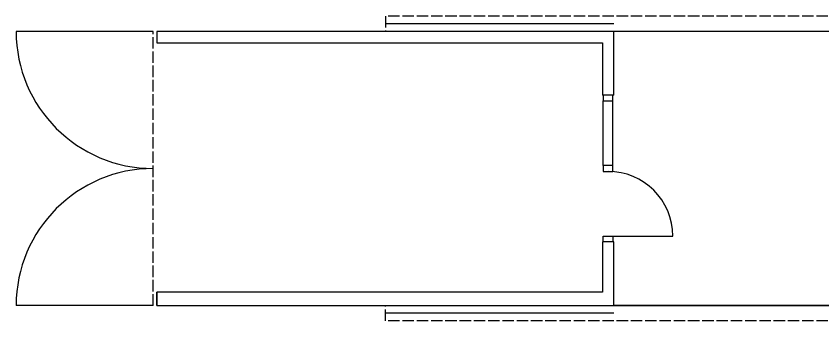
# Model space of a CAD drawing. Header units: inches. Extents: x -16498 to -561, y 141 to 7454.
# Drawn here: x -12995.8 to -12572, y 2195.7 to 2355.7 of the extents above; entities that cross this region are included whole.
import ezdxf

# ---------------------------------------------------------------- set-up
doc = ezdxf.new("R2010")
doc.units = ezdxf.units.IN
doc.header["$LTSCALE"] = 0.5
doc.header["$MEASUREMENT"] = 0
doc.linetypes.add('ACAD_ISO02W100', pattern=[15, 12, -3])
doc.layers.get('0').update_dxf_attribs({"color": 253})
for name, color, linetype in [('A-doors', 254, 'Continuous'), ('A-soffit', 251, 'ACAD_ISO02W100'), ('A-walls', 7, 'Continuous')]:
    doc.layers.add(name, color=color, linetype=linetype)

msp = doc.modelspace()

# ---------------------------------------------------------------- linework, layer by layer
for p, q in [((-12561.82, 2347.67), (-12681.82, 2347.67)), ((-12681.82, 2203.67), (-12561.82, 2203.67)), ((-12561.82, 2203.67), (-12681.82, 2203.67))]:
    msp.add_line(p, q)
at = {"layer": 'A-doors'}
for p, q in [((-12681.82, 2351.67), (-12801.82, 2351.67)), ((-12923.82, 2347.67), (-12995.82, 2347.67)), ((-12687.32, 2314.17), (-12687.32, 2311.17)), ((-12682.32, 2314.17), (-12687.32, 2314.17)), ((-12687.32, 2277.17), (-12687.32, 2311.17)), ((-12687.32, 2311.17), (-12682.32, 2311.17)), ((-12682.32, 2311.17), (-12682.32, 2314.17)), ((-12682.32, 2277.17), (-12682.32, 2311.17)), ((-12687.32, 2277.17), (-12687.32, 2274.17)), ((-12682.32, 2277.17), (-12687.32, 2277.17)), ((-12682.32, 2274.17), (-12682.32, 2277.17)), ((-12687.32, 2274.17), (-12682.32, 2274.17)), ((-12687.32, 2237.17), (-12687.32, 2240.17)), ((-12687.32, 2240.17), (-12682.32, 2240.17)), ((-12684.82, 2240.17), (-12650.82, 2240.17)), ((-12682.32, 2240.17), (-12682.32, 2237.17)), ((-12682.32, 2237.17), (-12687.32, 2237.17)), ((-12923.82, 2203.67), (-12995.82, 2203.67)), ((-12681.82, 2199.67), (-12801.82, 2199.67))]:
    msp.add_line(p, q, dxfattribs=at)
for centre, radius, start, end in [((-12923.82, 2347.67), 72, 180, 270), ((-12923.82, 2203.67), 72, 90, 180), ((-12684.82, 2240.17), 34, 0, 90)]:
    msp.add_arc(centre, radius, start, end, dxfattribs=at)
at = {"layer": 'A-soffit'}
for p, q in [((-12561.82, 2355.67), (-12801.82, 2355.67)), ((-12801.82, 2355.67), (-12801.82, 2347.67)), ((-12923.82, 2203.67), (-12923.82, 2347.67)), ((-12801.82, 2195.67), (-12801.82, 2203.67)), ((-12561.82, 2195.67), (-12801.82, 2195.67))]:
    msp.add_line(p, q, dxfattribs=at)
at = {"layer": 'A-walls'}
for p, q in [((-12681.82, 2347.67), (-12921.82, 2347.67)), ((-12921.82, 2347.67), (-12921.82, 2341.67)), ((-12681.82, 2314.17), (-12681.82, 2347.67)), ((-12921.82, 2341.67), (-12687.82, 2341.67)), ((-12687.82, 2341.67), (-12687.82, 2314.17)), ((-12681.82, 2314.17), (-12687.82, 2314.17)), ((-12681.82, 2237.17), (-12687.82, 2237.17)), ((-12687.82, 2237.17), (-12687.82, 2210.67)), ((-12681.82, 2203.67), (-12681.82, 2237.17)), ((-12687.82, 2210.67), (-12921.82, 2210.67)), ((-12921.82, 2203.67), (-12921.82, 2210.67)), ((-12921.82, 2210.67), (-12921.82, 2203.67)), ((-12921.82, 2203.67), (-12681.82, 2203.67))]:
    msp.add_line(p, q, dxfattribs=at)

doc.saveas('drawing.dxf')
